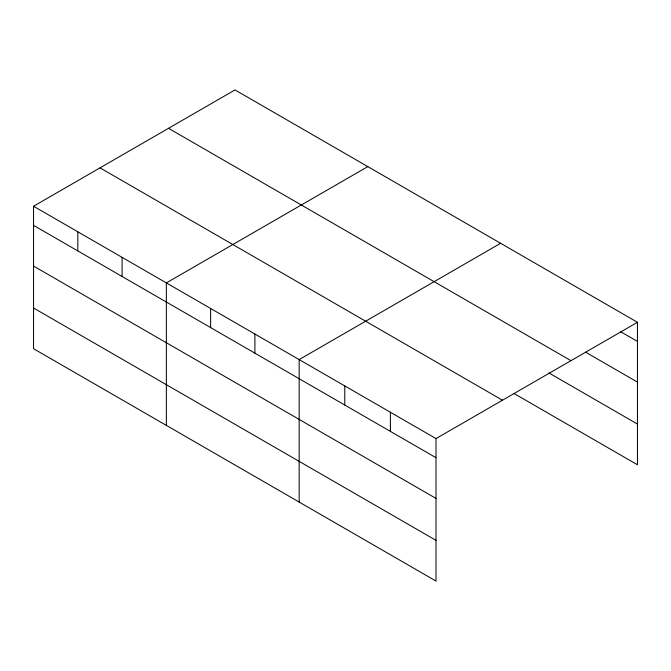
<?xml version="1.0" encoding="UTF-8"?>
<svg xmlns="http://www.w3.org/2000/svg" width="671" height="671" viewBox="0 0 671 671"><rect width="100%" height="100%" fill="white"/><g stroke="black" fill="none" stroke-linecap="round" stroke-linejoin="round"><path stroke-width="1.01" d="M33.55 206.24L436.007 438.591L436.007 581.069L33.55 348.71L33.55 206.24L234.993 89.931L637.45 322.29L637.45 464.76L514.028 393.508M367.809 166.609L166.358 282.91L166.358 425.389M500.616 243.288L299.165 359.589L299.165 502.067M436.007 438.591L637.45 322.29M620.457 331.6L637.45 341.413M585.582 352.166L637.45 382.118M168.522 128.312L570.971 360.671M548.912 372.942L637.45 424.055M100.029 167.859L502.478 400.21M33.55 225.364L436.007 457.714M33.55 266.068L436.007 498.419M33.55 308.006L436.007 540.365M390.396 412.262L390.396 431.386M344.777 385.926L344.777 405.049M254.896 334.032L254.896 353.156M210.627 308.475L210.627 327.599M122.088 257.354L122.088 276.477M77.819 231.797L77.819 250.92"/></g></svg>
